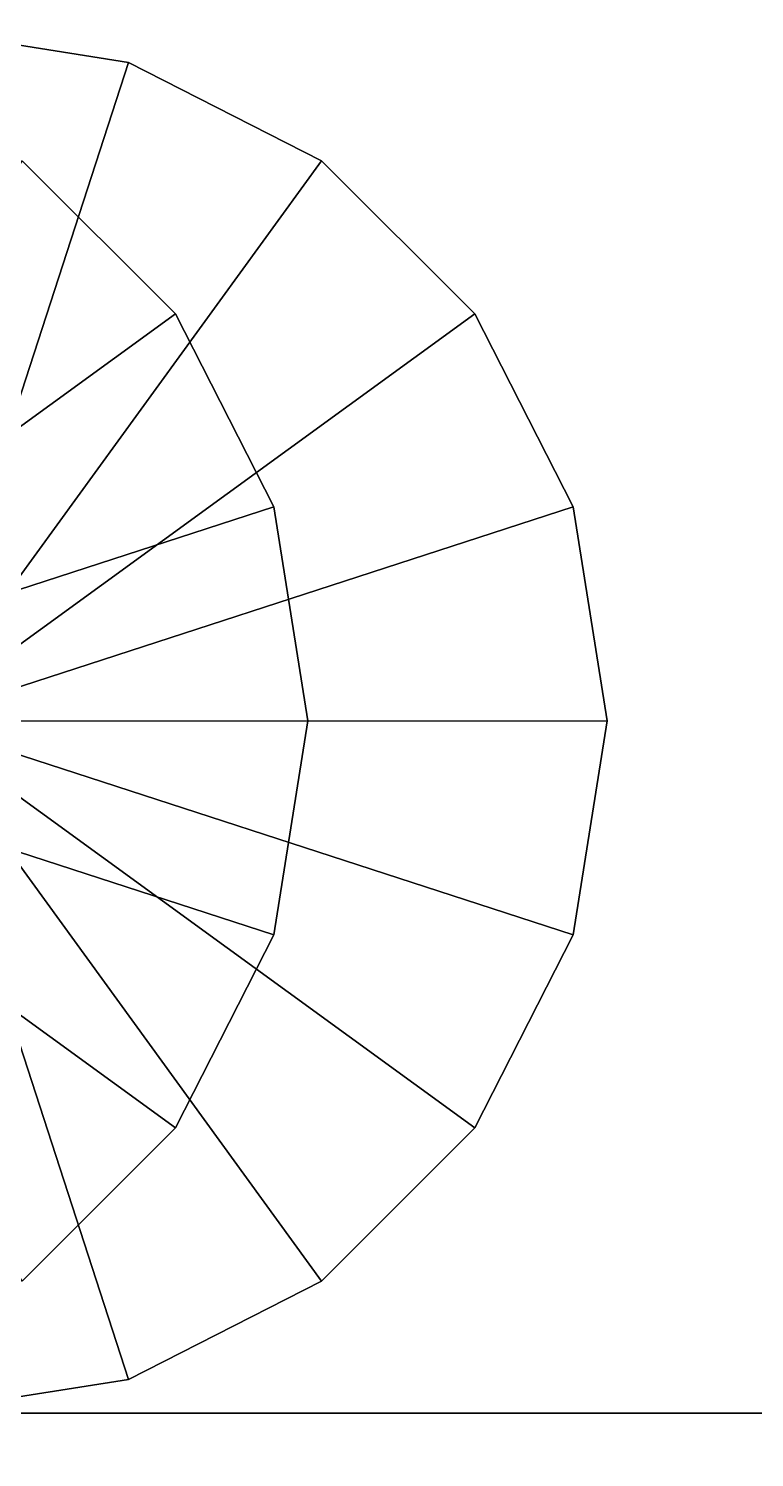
# Model space of a CAD drawing. Extents: x -2 to 217, y -2 to 10.
# Drawn here: x 96.713 to 97.945, y 0.425 to 2.85 of the extents above; entities that cross this region are included whole.
import ezdxf

# ---------------------------------------------------------------- set-up
doc = ezdxf.new("R2010")
doc.units = 0
doc.layers.add('UB3D', color=1, linetype='CONTINUOUS')

msp = doc.modelspace()

# ---------------------------------------------------------------- linework, layer by layer
at = {"layer": 'UB3D', "color": 27}
for points in [[(96.52, 2.85, 60.18), (96.883094, 2.792492, 60.18), (96.883094, 2.792492, 64.98), (96.52, 2.85, 64.98)], [(96.52, 1.675, 60.18), (96.883094, 2.792492, 60.18), (96.52, 2.85, 60.18)], [(96.52, 1.675, 64.98), (96.52, 2.85, 64.98), (96.883094, 2.792492, 64.98)], [(96.52, 2.85, 41.384), (96.883094, 2.792492, 41.384), (96.883094, 2.792492, 46.184), (96.52, 2.85, 46.184)], [(96.52, 1.675, 41.384), (96.883094, 2.792492, 41.384), (96.52, 2.85, 41.384)], [(96.52, 1.675, 46.184), (96.52, 2.85, 46.184), (96.883094, 2.792492, 46.184)], [(96.52, 1.675, 60.18), (97.210647, 2.625595, 60.18), (96.883094, 2.792492, 60.18)], [(96.52, 1.675, 64.98), (96.883094, 2.792492, 64.98), (97.210647, 2.625595, 64.98)], [(96.52, 1.675, 41.384), (97.210647, 2.625595, 41.384), (96.883094, 2.792492, 41.384)], [(96.52, 1.675, 46.184), (96.883094, 2.792492, 46.184), (97.210647, 2.625595, 46.184)], [(96.883094, 2.792492, 60.18), (97.210647, 2.625595, 60.18), (97.210647, 2.625595, 64.98), (96.883094, 2.792492, 64.98)], [(96.883094, 2.792492, 41.384), (97.210647, 2.625595, 41.384), (97.210647, 2.625595, 46.184), (96.883094, 2.792492, 46.184)], [(96.012, 1.675, -18.052), (96.962594, 2.365648, -18.052), (96.702647, 2.625595, -18.052)], [(96.012, 1.675, -13.252), (96.702647, 2.625595, -13.252), (96.962594, 2.365648, -13.252)], [(96.012, 1.675, -36.848), (96.962594, 2.365648, -36.848), (96.702647, 2.625595, -36.848)], [(96.012, 1.675, -32.048), (96.702647, 2.625595, -32.048), (96.962594, 2.365648, -32.048)], [(96.012, 1.675, 21.064), (96.962594, 2.365648, 21.064), (96.702647, 2.625595, 21.064)], [(96.012, 1.675, 25.864), (96.702647, 2.625595, 25.864), (96.962594, 2.365648, 25.864)], [(96.012, 1.675, 2.268), (96.962594, 2.365648, 2.268), (96.702647, 2.625595, 2.268)], [(96.012, 1.675, 7.068), (96.702647, 2.625595, 7.068), (96.962594, 2.365648, 7.068)], [(96.52, 1.675, 60.18), (97.470594, 2.365648, 60.18), (97.210647, 2.625595, 60.18)], [(96.52, 1.675, 64.98), (97.210647, 2.625595, 64.98), (97.470594, 2.365648, 64.98)], [(96.52, 1.675, 41.384), (97.470594, 2.365648, 41.384), (97.210647, 2.625595, 41.384)], [(96.52, 1.675, 46.184), (97.210647, 2.625595, 46.184), (97.470594, 2.365648, 46.184)], [(96.702647, 2.625595, -18.052), (96.962594, 2.365648, -18.052), (96.962594, 2.365648, -13.252), (96.702647, 2.625595, -13.252)], [(96.702647, 2.625595, -36.848), (96.962594, 2.365648, -36.848), (96.962594, 2.365648, -32.048), (96.702647, 2.625595, -32.048)], [(96.702647, 2.625595, 21.064), (96.962594, 2.365648, 21.064), (96.962594, 2.365648, 25.864), (96.702647, 2.625595, 25.864)], [(96.702647, 2.625595, 2.268), (96.962594, 2.365648, 2.268), (96.962594, 2.365648, 7.068), (96.702647, 2.625595, 7.068)], [(97.210647, 2.625595, 60.18), (97.470594, 2.365648, 60.18), (97.470594, 2.365648, 64.98), (97.210647, 2.625595, 64.98)], [(97.210647, 2.625595, 41.384), (97.470594, 2.365648, 41.384), (97.470594, 2.365648, 46.184), (97.210647, 2.625595, 46.184)], [(96.012, 1.675, -18.052), (97.129491, 2.038095, -18.052), (96.962594, 2.365648, -18.052)], [(96.012, 1.675, -13.252), (96.962594, 2.365648, -13.252), (97.129491, 2.038095, -13.252)], [(96.012, 1.675, -36.848), (97.129491, 2.038095, -36.848), (96.962594, 2.365648, -36.848)], [(96.012, 1.675, -32.048), (96.962594, 2.365648, -32.048), (97.129491, 2.038095, -32.048)], [(96.012, 1.675, 21.064), (97.129491, 2.038095, 21.064), (96.962594, 2.365648, 21.064)], [(96.012, 1.675, 25.864), (96.962594, 2.365648, 25.864), (97.129491, 2.038095, 25.864)], [(96.012, 1.675, 2.268), (97.129491, 2.038095, 2.268), (96.962594, 2.365648, 2.268)], [(96.012, 1.675, 7.068), (96.962594, 2.365648, 7.068), (97.129491, 2.038095, 7.068)], [(96.52, 1.675, 60.18), (97.637491, 2.038095, 60.18), (97.470594, 2.365648, 60.18)], [(96.52, 1.675, 64.98), (97.470594, 2.365648, 64.98), (97.637491, 2.038095, 64.98)], [(96.52, 1.675, 41.384), (97.637491, 2.038095, 41.384), (97.470594, 2.365648, 41.384)], [(96.52, 1.675, 46.184), (97.470594, 2.365648, 46.184), (97.637491, 2.038095, 46.184)], [(96.962594, 2.365648, -18.052), (97.129491, 2.038095, -18.052), (97.129491, 2.038095, -13.252), (96.962594, 2.365648, -13.252)], [(96.962594, 2.365648, -36.848), (97.129491, 2.038095, -36.848), (97.129491, 2.038095, -32.048), (96.962594, 2.365648, -32.048)], [(96.962594, 2.365648, 21.064), (97.129491, 2.038095, 21.064), (97.129491, 2.038095, 25.864), (96.962594, 2.365648, 25.864)], [(96.962594, 2.365648, 2.268), (97.129491, 2.038095, 2.268), (97.129491, 2.038095, 7.068), (96.962594, 2.365648, 7.068)], [(97.470594, 2.365648, 60.18), (97.637491, 2.038095, 60.18), (97.637491, 2.038095, 64.98), (97.470594, 2.365648, 64.98)], [(97.470594, 2.365648, 41.384), (97.637491, 2.038095, 41.384), (97.637491, 2.038095, 46.184), (97.470594, 2.365648, 46.184)], [(96.012, 1.675, -18.052), (97.186999, 1.675, -18.052), (97.129491, 2.038095, -18.052)], [(96.012, 1.675, -36.848), (97.186999, 1.675, -36.848), (97.129491, 2.038095, -36.848)], [(96.012, 1.675, 21.064), (97.186999, 1.675, 21.064), (97.129491, 2.038095, 21.064)], [(96.012, 1.675, 2.268), (97.186999, 1.675, 2.268), (97.129491, 2.038095, 2.268)], [(96.52, 1.675, 60.18), (97.694999, 1.675, 60.18), (97.637491, 2.038095, 60.18)], [(96.52, 1.675, 41.384), (97.694999, 1.675, 41.384), (97.637491, 2.038095, 41.384)], [(97.129491, 2.038095, -18.052), (97.186999, 1.674999, -18.052), (97.186999, 1.674999, -13.252), (97.129491, 2.038095, -13.252)], [(97.129491, 2.038095, -36.848), (97.186999, 1.674999, -36.848), (97.186999, 1.674999, -32.048), (97.129491, 2.038095, -32.048)], [(97.129491, 2.038095, 21.064), (97.186999, 1.674999, 21.064), (97.186999, 1.674999, 25.864), (97.129491, 2.038095, 25.864)], [(97.129491, 2.038095, 2.268), (97.186999, 1.674999, 2.268), (97.186999, 1.674999, 7.068), (97.129491, 2.038095, 7.068)], [(97.637491, 2.038095, 60.18), (97.694999, 1.674999, 60.18), (97.694999, 1.674999, 64.98), (97.637491, 2.038095, 64.98)], [(97.637491, 2.038095, 41.384), (97.694999, 1.674999, 41.384), (97.694999, 1.674999, 46.184), (97.637491, 2.038095, 46.184)], [(96.012, 1.675, -18.052), (96.702647, 0.724405, -18.052), (96.962594, 0.984352, -18.052)], [(96.012, 1.675, -18.052), (96.962594, 0.984352, -18.052), (97.129491, 1.311905, -18.052)], [(96.012, 1.675, -13.252), (97.186999, 1.675, -13.252), (97.129491, 1.311905, -13.252)], [(96.012, 1.675, -13.252), (97.129491, 1.311905, -13.252), (96.962594, 0.984352, -13.252)], [(96.012, 1.675, -13.252), (96.962594, 0.984352, -13.252), (96.702647, 0.724405, -13.252)], [(96.012, 1.675, -36.848), (96.702647, 0.724405, -36.848), (96.962594, 0.984352, -36.848)], [(96.012, 1.675, -36.848), (96.962594, 0.984352, -36.848), (97.129491, 1.311905, -36.848)], [(96.012, 1.675, -32.048), (97.186999, 1.675, -32.048), (97.129491, 1.311905, -32.048)], [(96.012, 1.675, -32.048), (97.129491, 1.311905, -32.048), (96.962594, 0.984352, -32.048)], [(96.012, 1.675, -32.048), (96.962594, 0.984352, -32.048), (96.702647, 0.724405, -32.048)], [(96.012, 1.675, 21.064), (96.702647, 0.724405, 21.064), (96.962594, 0.984352, 21.064)], [(96.012, 1.675, 21.064), (96.962594, 0.984352, 21.064), (97.129491, 1.311905, 21.064)], [(96.012, 1.675, 25.864), (97.186999, 1.675, 25.864), (97.129491, 1.311905, 25.864)], [(96.012, 1.675, 25.864), (97.129491, 1.311905, 25.864), (96.962594, 0.984352, 25.864)], [(96.012, 1.675, 25.864), (96.962594, 0.984352, 25.864), (96.702647, 0.724405, 25.864)], [(96.012, 1.675, 2.268), (96.702647, 0.724405, 2.268), (96.962594, 0.984352, 2.268)], [(96.012, 1.675, 2.268), (96.962594, 0.984352, 2.268), (97.129491, 1.311905, 2.268)], [(96.012, 1.675, 7.068), (97.186999, 1.675, 7.068), (97.129491, 1.311905, 7.068)], [(96.012, 1.675, 7.068), (97.129491, 1.311905, 7.068), (96.962594, 0.984352, 7.068)], [(96.012, 1.675, 7.068), (96.962594, 0.984352, 7.068), (96.702647, 0.724405, 7.068)], [(96.52, 1.675, 60.18), (96.52, 0.499999, 60.18), (96.883094, 0.557508, 60.18)], [(96.52, 1.675, 60.18), (96.883094, 0.557508, 60.18), (97.210647, 0.724405, 60.18)], [(96.52, 1.675, 60.18), (97.210647, 0.724405, 60.18), (97.470594, 0.984352, 60.18)], [(96.52, 1.675, 60.18), (97.470594, 0.984352, 60.18), (97.637491, 1.311905, 60.18)], [(96.52, 1.675, 64.98), (97.694999, 1.675, 64.98), (97.637491, 1.311905, 64.98)], [(96.52, 1.675, 64.98), (97.637491, 1.311905, 64.98), (97.470594, 0.984352, 64.98)], [(96.52, 1.675, 64.98), (97.470594, 0.984352, 64.98), (97.210647, 0.724405, 64.98)], [(96.52, 1.675, 64.98), (97.210647, 0.724405, 64.98), (96.883094, 0.557508, 64.98)], [(96.52, 1.675, 64.98), (96.883094, 0.557508, 64.98), (96.52, 0.499999, 64.98)], [(96.52, 1.675, 41.384), (96.52, 0.499999, 41.384), (96.883094, 0.557508, 41.384)], [(96.52, 1.675, 41.384), (96.883094, 0.557508, 41.384), (97.210647, 0.724405, 41.384)], [(96.52, 1.675, 41.384), (97.210647, 0.724405, 41.384), (97.470594, 0.984352, 41.384)], [(96.52, 1.675, 41.384), (97.470594, 0.984352, 41.384), (97.637491, 1.311905, 41.384)], [(96.52, 1.675, 46.184), (97.694999, 1.675, 46.184), (97.637491, 1.311905, 46.184)], [(96.52, 1.675, 46.184), (97.637491, 1.311905, 46.184), (97.470594, 0.984352, 46.184)], [(96.52, 1.675, 46.184), (97.470594, 0.984352, 46.184), (97.210647, 0.724405, 46.184)], [(96.52, 1.675, 46.184), (97.210647, 0.724405, 46.184), (96.883094, 0.557508, 46.184)], [(96.52, 1.675, 46.184), (96.883094, 0.557508, 46.184), (96.52, 0.499999, 46.184)], [(97.186999, 1.674999, -18.052), (97.129491, 1.311905, -18.052), (97.129491, 1.311905, -13.252), (97.186999, 1.674999, -13.252)], [(97.186999, 1.674999, -36.848), (97.129491, 1.311905, -36.848), (97.129491, 1.311905, -32.048), (97.186999, 1.674999, -32.048)], [(97.186999, 1.674999, 21.064), (97.129491, 1.311905, 21.064), (97.129491, 1.311905, 25.864), (97.186999, 1.674999, 25.864)], [(97.186999, 1.674999, 2.268), (97.129491, 1.311905, 2.268), (97.129491, 1.311905, 7.068), (97.186999, 1.674999, 7.068)], [(97.694999, 1.674999, 60.18), (97.637491, 1.311905, 60.18), (97.637491, 1.311905, 64.98), (97.694999, 1.674999, 64.98)], [(97.694999, 1.674999, 41.384), (97.637491, 1.311905, 41.384), (97.637491, 1.311905, 46.184), (97.694999, 1.674999, 46.184)], [(97.129491, 1.311905, -18.052), (96.962594, 0.984352, -18.052), (96.962594, 0.984352, -13.252), (97.129491, 1.311905, -13.252)], [(97.129491, 1.311905, -36.848), (96.962594, 0.984352, -36.848), (96.962594, 0.984352, -32.048), (97.129491, 1.311905, -32.048)], [(97.129491, 1.311905, 21.064), (96.962594, 0.984352, 21.064), (96.962594, 0.984352, 25.864), (97.129491, 1.311905, 25.864)], [(97.129491, 1.311905, 2.268), (96.962594, 0.984352, 2.268), (96.962594, 0.984352, 7.068), (97.129491, 1.311905, 7.068)], [(97.637491, 1.311905, 60.18), (97.470594, 0.984352, 60.18), (97.470594, 0.984352, 64.98), (97.637491, 1.311905, 64.98)], [(97.637491, 1.311905, 41.384), (97.470594, 0.984352, 41.384), (97.470594, 0.984352, 46.184), (97.637491, 1.311905, 46.184)], [(96.962594, 0.984352, -18.052), (96.702647, 0.724405, -18.052), (96.702647, 0.724405, -13.252), (96.962594, 0.984352, -13.252)], [(96.962594, 0.984352, -36.848), (96.702647, 0.724405, -36.848), (96.702647, 0.724405, -32.048), (96.962594, 0.984352, -32.048)], [(96.962594, 0.984352, 21.064), (96.702647, 0.724405, 21.064), (96.702647, 0.724405, 25.864), (96.962594, 0.984352, 25.864)], [(96.962594, 0.984352, 2.268), (96.702647, 0.724405, 2.268), (96.702647, 0.724405, 7.068), (96.962594, 0.984352, 7.068)], [(97.470594, 0.984352, 60.18), (97.210647, 0.724405, 60.18), (97.210647, 0.724405, 64.98), (97.470594, 0.984352, 64.98)], [(97.470594, 0.984352, 41.384), (97.210647, 0.724405, 41.384), (97.210647, 0.724405, 46.184), (97.470594, 0.984352, 46.184)], [(97.210647, 0.724405, 60.18), (96.883094, 0.557508, 60.18), (96.883094, 0.557508, 64.98), (97.210647, 0.724405, 64.98)], [(97.210647, 0.724405, 41.384), (96.883094, 0.557508, 41.384), (96.883094, 0.557508, 46.184), (97.210647, 0.724405, 46.184)], [(96.883094, 0.557508, 60.18), (96.52, 0.499999, 60.18), (96.52, 0.499999, 64.98), (96.883094, 0.557508, 64.98)], [(96.883094, 0.557508, 41.384), (96.52, 0.499999, 41.384), (96.52, 0.499999, 46.184), (96.883094, 0.557508, 46.184)]]:
    msp.add_3dface(points, dxfattribs=at)
at = {"layer": 'UB3D', "color": 94}
for points in [[(-2.286, 0.5, -81.534), (216.662, 0.5, -81.534), (216.662, -0.5, -81.534), (-2.286, -0.5, -81.534)], [(216.662, 0.5, 72.136), (-2.286, 0.5, 72.136), (-2.286, -0.5, 72.136), (216.662, -0.5, 72.136)], [(-2.286, 0.5, 72.136), (-2.286, 0.5, -81.534), (216.662, 0.5, -81.534)], [(-2.286, 0.5, 72.136), (216.662, 0.5, -81.534), (216.662, 0.5, 72.136)], [(-2.286, 0.5, 72.136), (216.662, 0.5, 72.136), (-2.286, 0.5, 72.136)]]:
    msp.add_3dface(points, dxfattribs=at)

doc.saveas('drawing.dxf')
